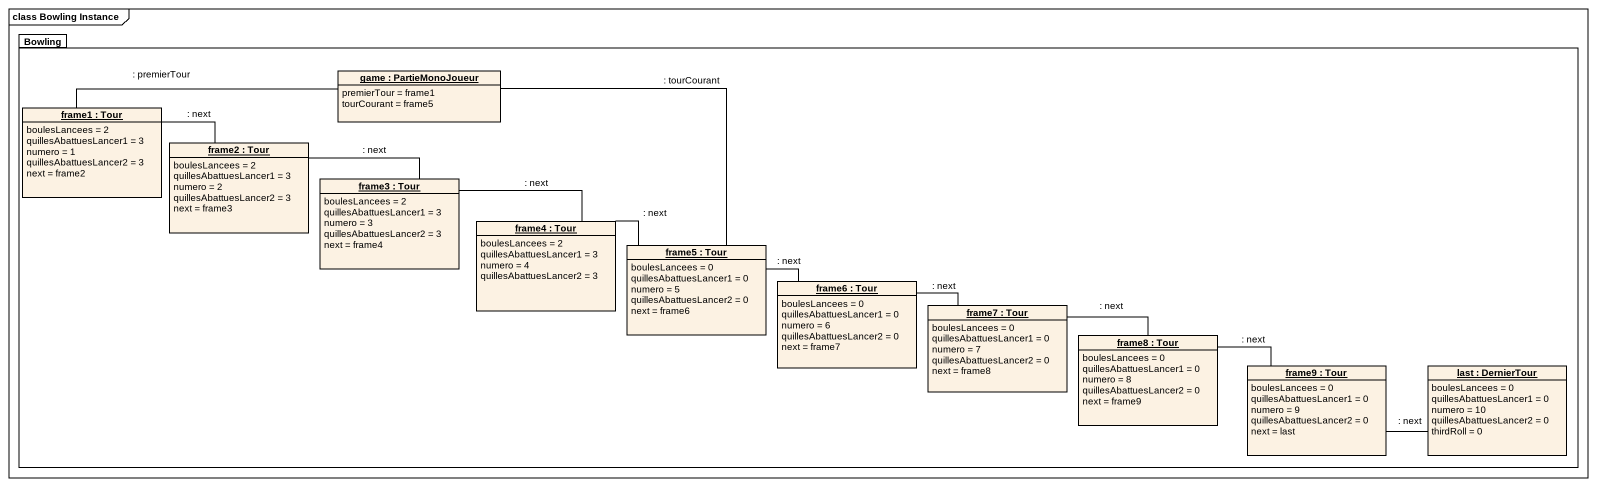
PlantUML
@startuml
mainframe class Bowling Instance
hide circle
hide empty members
package Bowling {
  object "game : PartieMonoJoueur" as game {
    premierTour = frame1
    tourCourant = frame5
  }
  object "frame1 : Tour" as frame1 {
    boulesLancees = 2
    quillesAbattuesLancer1 = 3
    numero = 1
    quillesAbattuesLancer2 = 3
    next = frame2
  }
  object "frame2 : Tour" as frame2 {
    boulesLancees = 2
    quillesAbattuesLancer1 = 3
    numero = 2
    quillesAbattuesLancer2 = 3
    next = frame3
  }
  object "frame3 : Tour" as frame3 {
    boulesLancees = 2
    quillesAbattuesLancer1 = 3
    numero = 3
    quillesAbattuesLancer2 = 3
    next = frame4
  }
  object "frame4 : Tour" as frame4 {
    boulesLancees = 2
    quillesAbattuesLancer1 = 3
    numero = 4
    quillesAbattuesLancer2 = 3
  }
  object "frame5 : Tour" as frame5 {
    boulesLancees = 0
    quillesAbattuesLancer1 = 0
    numero = 5
    quillesAbattuesLancer2 = 0
    next = frame6
  }
  object "frame6 : Tour" as frame6 {
    boulesLancees = 0
    quillesAbattuesLancer1 = 0
    numero = 6
    quillesAbattuesLancer2 = 0
    next = frame7
  }
  object "frame7 : Tour" as frame7 {
    boulesLancees = 0
    quillesAbattuesLancer1 = 0
    numero = 7
    quillesAbattuesLancer2 = 0
    next = frame8
  }
  object "frame8 : Tour" as frame8 {
    boulesLancees = 0
    quillesAbattuesLancer1 = 0
    numero = 8
    quillesAbattuesLancer2 = 0
    next = frame9
  }
  object "frame9 : Tour" as frame9 {
    boulesLancees = 0
    quillesAbattuesLancer1 = 0
    numero = 9
    quillesAbattuesLancer2 = 0
    next = last
  }
  object "last : DernierTour" as last {
    boulesLancees = 0
    quillesAbattuesLancer1 = 0
    numero = 10
    quillesAbattuesLancer2 = 0
    thirdRoll = 0
  }
}
frame1 -right- game : : premierTour
frame2 -left- frame1 : : next
frame3 -left- frame2 : : next
frame4 -left- frame3 : : next
frame5 -up- game : : tourCourant
frame5 -left- frame4 : : next
frame6 -left- frame5 : : next
frame7 -left- frame6 : : next
frame8 -left- frame7 : : next
frame9 -left- frame8 : : next
last -left- frame9 : : next
@enduml
